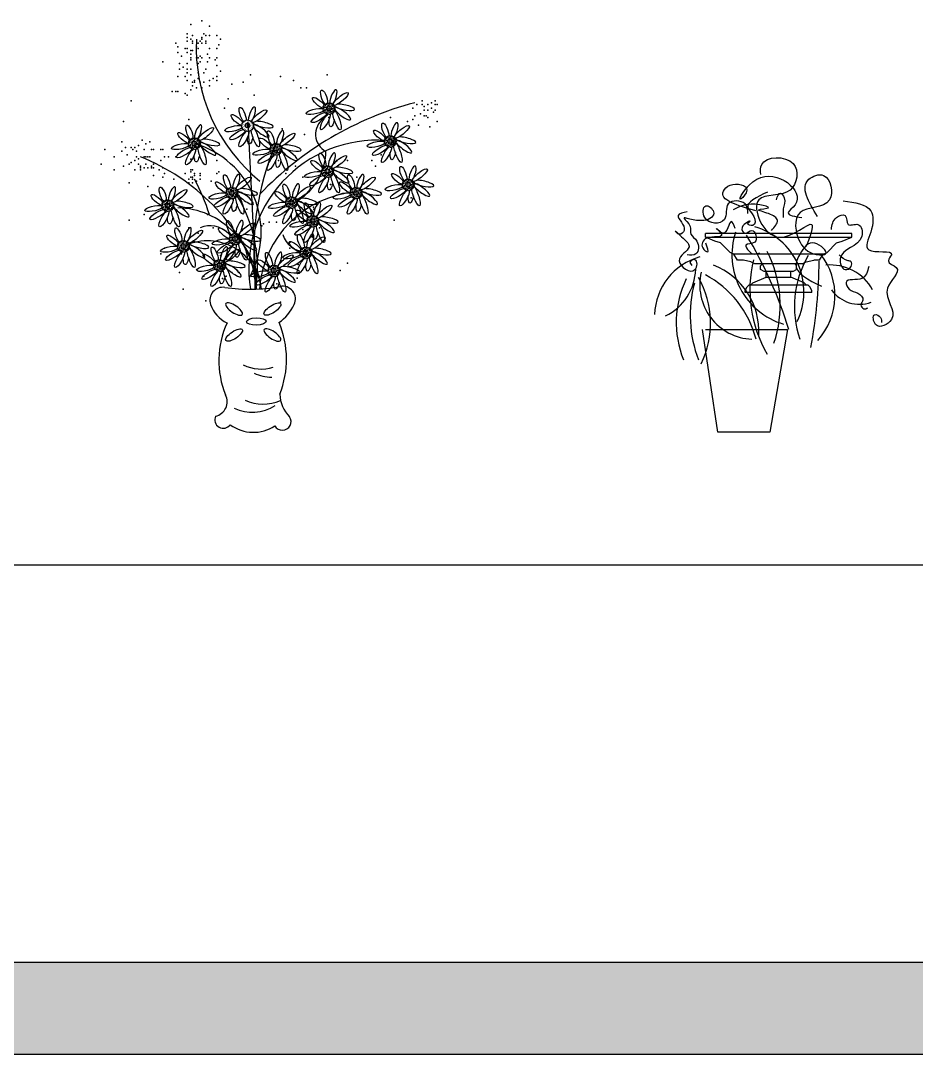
# Model space of a CAD drawing. Header units: millimetres. Extents: x 12377 to 30673, y 89761 to 101952.
# Drawn here: x 15266 to 17149, y 89761 to 91934 of the extents above; entities that cross this region are included whole.
import ezdxf

# ---------------------------------------------------------------- set-up
doc = ezdxf.new("R2010")
doc.units = ezdxf.units.MM
doc.layers.add('www.cad-blocks.net', color=7, linetype='Continuous')

# ---------------------------------------------------------------- blocks, each defined once
blk = doc.blocks.new('A$C444E7B25')
at = {"linetype": 'Continuous'}
for p, q in [((106.5, 410), (106.5, 418)), ((414.3, 418), (106.5, 418)), ((414.3, 410), (414.3, 418)), ((126.5, 402), (106.5, 410)), ((106.5, 410), (414.3, 410)), ((138.4, 398), (126.5, 402)), ((138.4, 398), (158.4, 378.1)), ((382.3, 398), (362.3, 378.1)), ((382.3, 398), (394.3, 402)), ((394.3, 402), (414.3, 410)), ((166.4, 374.1), (158.4, 378.1)), ((174.4, 362.1), (166.4, 374.1)), ((354.3, 374.1), (166.4, 374.1)), ((346.3, 362.1), (354.3, 374.1)), ((354.3, 374.1), (362.3, 378.1)), ((186.4, 362.1), (174.4, 362.1)), ((202.4, 358.1), (186.4, 362.1)), ((210.4, 354.1), (202.4, 358.1)), ((310.3, 354.1), (210.4, 354.1)), ((222.4, 350.1), (226.4, 354.1)), ((222.4, 342.1), (222.4, 350.1)), ((294.3, 354.1), (298.3, 350.1)), ((298.3, 342.1), (298.3, 350.1)), ((310.3, 354.1), (318.3, 358.1)), ((318.3, 358.1), (334.3, 362.1)), ((346.3, 362.1), (334.3, 362.1)), ((206.4, 314.1), (234.4, 326.1)), ((230.4, 338.1), (222.4, 342.1)), ((290.3, 338.1), (230.4, 338.1)), ((234.4, 326.1), (234.4, 338.1)), ((234.4, 326.1), (286.4, 326.1)), ((286.4, 326.1), (286.4, 338.1)), ((314.3, 314.1), (286.4, 326.1)), ((290.3, 338.1), (298.3, 342.1)), ((190.4, 298.1), (194.4, 306.1)), ((194.4, 306.1), (198.4, 310.1)), ((198.4, 310.1), (322.3, 310.1)), ((202.4, 310.1), (206.4, 314.1)), ((318.3, 310.1), (314.3, 314.1)), ((326.3, 306.1), (322.3, 310.1)), ((330.3, 298.1), (326.3, 306.1)), ((190.4, 294.1), (190.4, 298.1)), ((330.3, 294.1), (190.4, 294.1)), ((330.3, 294.1), (330.3, 298.1))]:
    blk.add_line(p, q, dxfattribs=at)
for p, q in [((132.5, 0), (100.8, 215.9)), ((106.6, 215.9), (279.4, 215.9)), ((279.4, 215.9), (241.9, 0)), ((241.9, 0), (132.5, 0))]:
    blk.add_line(p, q)
for centre, radius, start, end in [((314.5, 373.1), 152.1, 161.9024, 253.2879), ((-587.5, -55.7), 911.2, 17.342, 31.0683), ((171.8, 295.1), 142, 334.1231, 74.2872), ((19.1, 266.8), 244.9, 341.0074, 27.5331), ((505.7, 264.7), 211.9, 149.7726, 198.986), ((239.1, 286.9), 140, 317.7758, 38.5856), ((129, 244), 129.1, 105.2575, 178.397), ((69.8, 212), 149.3, 357.0731, 68.7665), ((473.2, 299.9), 273.1, 166.694, 209.8077), ((-657.8, 364), 1003.5, 349.3486, 359.7648), ((370.1, 251.8), 99.9, 28.4357, 95.7962), ((-26.6, 346.3), 113, 296.0316, 358.1288), ((209, 310), 114.3, 166.4237, 267.7201), ((7, 143), 212.7, 14.3484, 62.1047), ((255.5, 231), 210.2, 154.2146, 201.9003), ((335.3, 246.4), 260.7, 165.0288, 201.1076), ((-78.4, 229.1), 195.8, 334.2143, 29.4243), ((430.6, 342.1), 72.9, 215.913, 289.6222)]:
    blk.add_arc(centre, radius, start, end)
for points in [[(222.9, 542.1), (225, 562.7), (291, 564.8), (284.8, 509.1), (218.8, 488.5), (262.1, 410.1), (330.3, 436.9), (317.9, 389.5)], [(212.6, 465.8), (144.5, 507), (158.9, 519.4), (194, 509.1), (181.6, 490.5), (214.7, 531.8), (295.2, 478.2), (280.7, 461.7), (309.6, 451.4)], [(342.6, 453.4), (324.1, 531.8), (355, 540), (367.4, 488.5), (305.5, 461.7), (305.5, 399.8), (346.8, 373), (359.2, 375), (336.5, 397.7), (305.5, 375), (297.2, 354.4), (350.9, 307)], [(237.4, 505), (196.1, 472), (208.5, 453.4), (206.4, 434.9), (196.1, 439), (200.2, 443.1), (183.7, 430.7), (189.9, 418.4), (204.3, 424.5), (210.5, 399.8), (191.9, 393.6), (198.1, 381.2), (206.4, 375), (220.8, 377.1)], [(255.9, 488.5), (264.2, 502.9), (272.5, 492.6), (270.4, 469.9), (270.4, 451.4)], [(196.1, 459.6), (189.9, 480.2), (154.8, 480.2), (146.5, 447.2), (105.2, 451.4), (107.3, 476.1), (123.8, 463.7), (103.2, 445.2), (61.9, 449.3), (74.3, 432.8), (76.3, 416.3), (88.7, 401.9), (86.7, 375), (68.1, 373)], [(245.6, 424.5), (258, 445.2), (239.4, 459.6), (218.8, 467.9), (239.4, 472), (220.8, 478.2), (165.1, 467.9)], [(396.3, 486.4), (454.1, 465.8), (454.1, 420.4), (450, 383.3), (497.5, 373), (491.3, 360.6), (507.8, 346.2), (489.2, 302.9), (497.5, 236.9), (464.5, 226.6), (462.4, 247.2), (474.8, 241), (476.8, 230.7)], [(68.1, 463.7), (49.5, 455.5), (61.9, 424.5), (51.6, 416.3), (43.3, 422.5), (59.8, 408), (72.2, 389.5), (51.6, 360.6), (84.6, 342.1), (84.6, 362.7), (74.3, 358.6), (78.4, 350.3)], [(371.6, 426.6), (381.9, 451.4), (400.5, 455.5), (406.6, 436.9), (427.3, 436.9), (435.6, 412.2), (390.1, 364.7), (400.5, 342.1), (412.8, 348.2), (412.8, 358.6), (406.6, 360.6), (388.1, 373)], [(169.2, 428.7), (161, 443.1), (142.4, 418.4), (130, 428.7), (140.3, 416.3), (109.4, 408), (101.1, 387.4), (111.4, 379.2), (107.3, 397.7)], [(450, 348.2), (435.6, 323.5), (402.5, 315.2), (408.7, 300.8), (427.3, 292.6), (437.6, 278.1), (433.5, 267.8), (439.7, 259.6), (447.9, 261.6)]]:
    blk.add_spline(points, degree=3)
blk = doc.blocks.new('A$C646E4FC8')
h = blk.add_hatch()
h.set_pattern_fill('AR-SAND', color=256, scale=3.5, style=0)
h.set_pattern_definition([(37.5, (5738.7784, 432.127), (-0.220477, 6.743883), [0, -5.32, 0, -5.95, 0, -5.6875]), (7.5, (5738.778, 432.127), (6.194218, 9.877511), [0, -2.87, 0, -4.795, 0, -1.8375]), (327.5, (5734.4734, 432.127), (10.8994965, 0.019807), [0, -1.75, 0, -6.3, 0, -8.225]), (317.5, (5734.473, 432.127), (10.521443, 3.071864), [0, -0.875, 0, -4.13, 0, -4.725])])
h.paths.add_polyline_path([(718.1, 1046.8, 1), (755.8, 1046.8, 1)])
h.paths.add_polyline_path([(729.2, 1047.8, -1), (744.3, 1047.8, -1)], flags=16)
h = blk.add_hatch()
h.set_pattern_fill('SWAMP', color=256, scale=1.75, style=0)
h.set_pattern_definition([(0, (5738.7784, 432.127), (0.875, 1.51554446), [0.21875, -1.53125]), (90, (5738.8878, 432.12705), (-0.875, 1.51554446), [0.109375, -2.9217139]), (90, (5738.9151, 432.12705), (-0.875, 1.51554446), [0.0875, -2.9435889]), (90, (5738.8604, 432.12705), (-0.875, 1.51554446), [0.0875, -2.9435889]), (60, (5738.9424, 432.127), (-0.875, 1.51554446), [0.07, -1.68]), (120, (5738.833, 432.127), (-1.75, 7e-10), [0.07, -1.68])])
h.paths.add_polyline_path([(729.2, 1047.8, 1), (744.3, 1047.8, 1)])
h = blk.add_hatch()
h.set_pattern_fill('AR-SAND', color=256, scale=3.5, style=0)
h.set_pattern_definition([(37.5, (5475.2365, 376.444), (-0.220477, 6.743883), [0, -5.32, 0, -5.95, 0, -5.6875]), (7.5, (5475.2365, 376.444), (6.194218, 9.877511), [0, -2.87, 0, -4.795, 0, -1.8375]), (327.5, (5470.9315, 376.444), (10.8994965, 0.019807), [0, -1.75, 0, -6.3, 0, -8.225]), (317.5, (5470.9315, 376.444), (10.521443, 3.071864), [0, -0.875, 0, -4.13, 0, -4.725])])
h.paths.add_polyline_path([(454.5, 991.1, 1), (492.3, 991.1, 1)])
h.paths.add_polyline_path([(465.7, 992.1, -1), (480.8, 992.1, -1)], flags=16)
h = blk.add_hatch()
h.set_pattern_fill('SWAMP', color=256, scale=1.75, style=0)
h.set_pattern_definition([(0, (5475.2365, 376.4442), (0.875, 1.51554446), [0.21875, -1.53125]), (90, (5475.34585, 376.4442), (-0.875, 1.51554446), [0.109375, -2.9217139]), (90, (5475.3732, 376.4442), (-0.875, 1.51554446), [0.0875, -2.9435889]), (90, (5475.3185, 376.4442), (-0.875, 1.51554446), [0.0875, -2.9435889]), (60, (5475.4005, 376.4442), (-0.875, 1.51554446), [0.07, -1.68]), (120, (5475.2912, 376.4442), (-1.75, 7e-10), [0.07, -1.68])])
h.paths.add_polyline_path([(465.7, 992.1, 1), (480.8, 992.1, 1)])
h = blk.add_hatch()
h.set_pattern_fill('AR-SAND', color=256, scale=3.5, style=0)
h.set_pattern_definition([(37.5, (5302.9206, 318.6787), (-0.220477, 6.743883), [0, -5.32, 0, -5.95, 0, -5.6875]), (7.5, (5302.921, 318.679), (6.194218, 9.877511), [0, -2.87, 0, -4.795, 0, -1.8375]), (327.5, (5298.6156, 318.6787), (10.8994965, 0.019807), [0, -1.75, 0, -6.3, 0, -8.225]), (317.5, (5298.616, 318.679), (10.521443, 3.071864), [0, -0.875, 0, -4.13, 0, -4.725])])
h.paths.add_polyline_path([(282.2, 933.3, 1), (320, 933.3, 1)])
h.paths.add_polyline_path([(293.4, 934.4, -1), (308.5, 934.4, -1)], flags=16)
h = blk.add_hatch()
h.set_pattern_fill('SWAMP', color=256, scale=1.75, style=0)
h.set_pattern_definition([(0, (5302.9206, 318.6787), (0.875, 1.51554446), [0.21875, -1.53125]), (90, (5303.03, 318.6787), (-0.875, 1.51554446), [0.109375, -2.9217139]), (90, (5303.0573, 318.6787), (-0.875, 1.51554446), [0.0875, -2.9435889]), (90, (5303.0026, 318.6787), (-0.875, 1.51554446), [0.0875, -2.9435889]), (60, (5303.0847, 318.6787), (-0.875, 1.51554446), [0.07, -1.68]), (120, (5302.9753, 318.6787), (-1.75, 7e-10), [0.07, -1.68])])
h.paths.add_polyline_path([(293.4, 934.4, 1), (308.5, 934.4, 1)])
h = blk.add_hatch()
h.set_pattern_fill('AR-SAND', color=256, scale=3.5, style=0)
h.set_pattern_definition([(37.5, (5936.435, 325.8235), (-0.220477, 6.743883), [0, -5.32, 0, -5.95, 0, -5.6875]), (7.5, (5936.435, 325.8235), (6.194218, 9.877511), [0, -2.87, 0, -4.795, 0, -1.8375]), (327.5, (5932.13, 325.8235), (10.8994965, 0.019807), [0, -1.75, 0, -6.3, 0, -8.225]), (317.5, (5932.13, 325.8235), (10.521443, 3.071864), [0, -0.875, 0, -4.13, 0, -4.725])])
h.paths.add_polyline_path([(915.7, 940.5, 1), (953.5, 940.5, 1)])
h.paths.add_polyline_path([(926.9, 941.5, -1), (942, 941.5, -1)], flags=16)
h = blk.add_hatch()
h.set_pattern_fill('SWAMP', color=256, scale=1.75, style=0)
h.set_pattern_definition([(0, (5936.4348, 325.8235), (0.875, 1.51554446), [0.21875, -1.53125]), (90, (5936.5442, 325.8235), (-0.875, 1.51554446), [0.109375, -2.9217139]), (90, (5936.57155, 325.8235), (-0.875, 1.51554446), [0.0875, -2.9435889]), (90, (5936.5169, 325.8235), (-0.875, 1.51554446), [0.0875, -2.9435889]), (60, (5936.5989, 325.8235), (-0.875, 1.51554446), [0.07, -1.68]), (120, (5936.4895, 325.8235), (-1.75, 7e-10), [0.07, -1.68])])
h.paths.add_polyline_path([(926.9, 941.5, 1), (942, 941.5, 1)])
h = blk.add_hatch()
h.set_pattern_fill('AR-SAND', color=256, scale=3.5, style=0)
h.set_pattern_definition([(37.5, (5566.4625, 300.513), (-0.220477, 6.743883), [0, -5.32, 0, -5.95, 0, -5.6875]), (7.5, (5566.4625, 300.513), (6.194218, 9.877511), [0, -2.87, 0, -4.795, 0, -1.8375]), (327.5, (5562.1575, 300.513), (10.8994965, 0.019807), [0, -1.75, 0, -6.3, 0, -8.225]), (317.5, (5562.158, 300.513), (10.521443, 3.071864), [0, -0.875, 0, -4.13, 0, -4.725])])
h.paths.add_polyline_path([(545.8, 915.1, 1), (583.5, 915.1, 1)])
h.paths.add_polyline_path([(556.9, 916.2, -1), (572, 916.2, -1)], flags=16)
h = blk.add_hatch()
h.set_pattern_fill('SWAMP', color=256, scale=1.75, style=0)
h.set_pattern_definition([(0, (5566.4625, 300.5131), (0.875, 1.51554446), [0.21875, -1.53125]), (90, (5566.5719, 300.5131), (-0.875, 1.51554446), [0.109375, -2.9217139]), (90, (5566.5993, 300.5131), (-0.875, 1.51554446), [0.0875, -2.9435889]), (90, (5566.5446, 300.5131), (-0.875, 1.51554446), [0.0875, -2.9435889]), (60, (5566.6266, 300.5131), (-0.875, 1.51554446), [0.07, -1.68]), (120, (5566.5172, 300.5131), (-1.75, 7e-10), [0.07, -1.68])])
h.paths.add_polyline_path([(556.9, 916.2, 1), (572, 916.2, 1)])
h = blk.add_hatch()
h.set_pattern_fill('AR-SAND', color=256, scale=3.5, style=0)
h.set_pattern_definition([(37.5, (5733.584, 228.2854), (-0.220477, 6.743883), [0, -5.32, 0, -5.95, 0, -5.6875]), (7.5, (5733.584, 228.285), (6.194218, 9.877511), [0, -2.87, 0, -4.795, 0, -1.8375]), (327.5, (5729.279, 228.2854), (10.8994965, 0.019807), [0, -1.75, 0, -6.3, 0, -8.225]), (317.5, (5729.279, 228.285), (10.521443, 3.071864), [0, -0.875, 0, -4.13, 0, -4.725])])
h.paths.add_polyline_path([(712.9, 842.9, 1), (750.6, 842.9, 1)])
h.paths.add_polyline_path([(724, 844, -1), (739.1, 844, -1)], flags=16)
h = blk.add_hatch()
h.set_pattern_fill('SWAMP', color=256, scale=1.75, style=0)
h.set_pattern_definition([(0, (5733.5838, 228.2854), (0.875, 1.51554446), [0.21875, -1.53125]), (90, (5733.6932, 228.2854), (-0.875, 1.51554446), [0.109375, -2.9217139]), (90, (5733.72055, 228.2854), (-0.875, 1.51554446), [0.0875, -2.9435889]), (90, (5733.6659, 228.2854), (-0.875, 1.51554446), [0.0875, -2.9435889]), (60, (5733.7479, 228.2854), (-0.875, 1.51554446), [0.07, -1.68]), (120, (5733.6385, 228.2854), (-1.75, 7e-10), [0.07, -1.68])])
h.paths.add_polyline_path([(724, 844, 1), (739.1, 844, 1)])
h = blk.add_hatch()
h.set_pattern_fill('AR-SAND', color=256, scale=3.5, style=0)
h.set_pattern_definition([(37.5, (5994.5853, 185.6726), (-0.220477, 6.743883), [0, -5.32, 0, -5.95, 0, -5.6875]), (7.5, (5994.585, 185.673), (6.194218, 9.877511), [0, -2.87, 0, -4.795, 0, -1.8375]), (327.5, (5990.2803, 185.6726), (10.8994965, 0.019807), [0, -1.75, 0, -6.3, 0, -8.225]), (317.5, (5990.28, 185.673), (10.521443, 3.071864), [0, -0.875, 0, -4.13, 0, -4.725])])
h.paths.add_polyline_path([(973.9, 800.3, 1), (1011.6, 800.3, 1)])
h.paths.add_polyline_path([(985, 801.4, -1), (1000.1, 801.4, -1)], flags=16)
h = blk.add_hatch()
h.set_pattern_fill('SWAMP', color=256, scale=1.75, style=0)
h.set_pattern_definition([(0, (5994.5853, 185.6726), (0.875, 1.51554446), [0.21875, -1.53125]), (90, (5994.6947, 185.6726), (-0.875, 1.51554446), [0.109375, -2.9217139]), (90, (5994.722, 185.6726), (-0.875, 1.51554446), [0.0875, -2.9435889]), (90, (5994.6673, 185.6726), (-0.875, 1.51554446), [0.0875, -2.9435889]), (60, (5994.7494, 185.6726), (-0.875, 1.51554446), [0.07, -1.68]), (120, (5994.64, 185.6726), (-1.75, 7e-10), [0.07, -1.68])])
h.paths.add_polyline_path([(985, 801.4, 1), (1000.1, 801.4, 1)])
h = blk.add_hatch()
h.set_pattern_fill('AR-SAND', color=256, scale=3.5, style=0)
h.set_pattern_definition([(37.5, (5424.5553, 158.775), (-0.220477, 6.743883), [0, -5.32, 0, -5.95, 0, -5.6875]), (7.5, (5424.555, 158.775), (6.194218, 9.877511), [0, -2.87, 0, -4.795, 0, -1.8375]), (327.5, (5420.2503, 158.775), (10.8994965, 0.019807), [0, -1.75, 0, -6.3, 0, -8.225]), (317.5, (5420.25, 158.775), (10.521443, 3.071864), [0, -0.875, 0, -4.13, 0, -4.725])])
h.paths.add_polyline_path([(403.9, 773.4, 1), (441.6, 773.4, 1)])
h.paths.add_polyline_path([(415, 774.5, -1), (430.1, 774.5, -1)], flags=16)
h = blk.add_hatch()
h.set_pattern_fill('SWAMP', color=256, scale=1.75, style=0)
h.set_pattern_definition([(0, (5424.5553, 158.775), (0.875, 1.51554446), [0.21875, -1.53125]), (90, (5424.6647, 158.775), (-0.875, 1.51554446), [0.109375, -2.9217139]), (90, (5424.6921, 158.775), (-0.875, 1.51554446), [0.0875, -2.9435889]), (90, (5424.6374, 158.775), (-0.875, 1.51554446), [0.0875, -2.9435889]), (60, (5424.7194, 158.775), (-0.875, 1.51554446), [0.07, -1.68]), (120, (5424.61, 158.775), (-1.75, 7e-10), [0.07, -1.68])])
h.paths.add_polyline_path([(415, 774.5, 1), (430.1, 774.5, 1)])
h = blk.add_hatch()
h.set_pattern_fill('AR-SAND', color=256, scale=3.5, style=0)
h.set_pattern_definition([(37.5, (5826.0064, 158.732), (-0.220477, 6.743883), [0, -5.32, 0, -5.95, 0, -5.6875]), (7.5, (5826.006, 158.732), (6.194218, 9.877511), [0, -2.87, 0, -4.795, 0, -1.8375]), (327.5, (5821.7014, 158.732), (10.8994965, 0.019807), [0, -1.75, 0, -6.3, 0, -8.225]), (317.5, (5821.701, 158.732), (10.521443, 3.071864), [0, -0.875, 0, -4.13, 0, -4.725])])
h.paths.add_polyline_path([(805.3, 773.4, 1), (843, 773.4, 1)])
h.paths.add_polyline_path([(816.4, 774.4, -1), (831.6, 774.4, -1)], flags=16)
h = blk.add_hatch()
h.set_pattern_fill('SWAMP', color=256, scale=1.75, style=0)
h.set_pattern_definition([(0, (5826.0064, 158.7321), (0.875, 1.51554446), [0.21875, -1.53125]), (90, (5826.1158, 158.7321), (-0.875, 1.51554446), [0.109375, -2.9217139]), (90, (5826.14315, 158.7321), (-0.875, 1.51554446), [0.0875, -2.9435889]), (90, (5826.0885, 158.7321), (-0.875, 1.51554446), [0.0875, -2.9435889]), (60, (5826.1705, 158.7321), (-0.875, 1.51554446), [0.07, -1.68]), (120, (5826.0611, 158.7321), (-1.75, 7e-10), [0.07, -1.68])])
h.paths.add_polyline_path([(816.4, 774.4, 1), (831.6, 774.4, 1)])
h = blk.add_hatch()
h.set_pattern_fill('AR-SAND', color=256, scale=3.5, style=0)
h.set_pattern_definition([(37.5, (5216.7627, 118.2784), (-0.220477, 6.743883), [0, -5.32, 0, -5.95, 0, -5.6875]), (7.5, (5216.763, 118.278), (6.194218, 9.877511), [0, -2.87, 0, -4.795, 0, -1.8375]), (327.5, (5212.4577, 118.2784), (10.8994965, 0.019807), [0, -1.75, 0, -6.3, 0, -8.225]), (317.5, (5212.458, 118.278), (10.521443, 3.071864), [0, -0.875, 0, -4.13, 0, -4.725])])
h.paths.add_polyline_path([(196.1, 732.9, 1), (233.8, 732.9, 1)])
h.paths.add_polyline_path([(207.2, 734, -1), (222.3, 734, -1)], flags=16)
h = blk.add_hatch()
h.set_pattern_fill('SWAMP', color=256, scale=1.75, style=0)
h.set_pattern_definition([(0, (5216.7627, 118.2784), (0.875, 1.51554446), [0.21875, -1.53125]), (90, (5216.872, 118.2784), (-0.875, 1.51554446), [0.109375, -2.9217139]), (90, (5216.8994, 118.2784), (-0.875, 1.51554446), [0.0875, -2.9435889]), (90, (5216.8447, 118.2784), (-0.875, 1.51554446), [0.0875, -2.9435889]), (60, (5216.9267, 118.2784), (-0.875, 1.51554446), [0.07, -1.68]), (120, (5216.8173, 118.2784), (-1.75, 7e-10), [0.07, -1.68])])
h.paths.add_polyline_path([(207.2, 734, 1), (222.3, 734, 1)])
h = blk.add_hatch()
h.set_pattern_fill('AR-SAND', color=256, scale=3.5, style=0)
h.set_pattern_definition([(37.5, (5617.1437, 128.4026), (-0.220477, 6.743883), [0, -5.32, 0, -5.95, 0, -5.6875]), (7.5, (5617.144, 128.403), (6.194218, 9.877511), [0, -2.87, 0, -4.795, 0, -1.8375]), (327.5, (5612.8387, 128.4026), (10.8994965, 0.019807), [0, -1.75, 0, -6.3, 0, -8.225]), (317.5, (5612.839, 128.403), (10.521443, 3.071864), [0, -0.875, 0, -4.13, 0, -4.725])])
h.paths.add_polyline_path([(596.4, 743, 1), (634.2, 743, 1)])
h.paths.add_polyline_path([(607.6, 744.1, -1), (622.7, 744.1, -1)], flags=16)
h = blk.add_hatch()
h.set_pattern_fill('SWAMP', color=256, scale=1.75, style=0)
h.set_pattern_definition([(0, (5617.1437, 128.4026), (0.875, 1.51554446), [0.21875, -1.53125]), (90, (5617.25305, 128.4026), (-0.875, 1.51554446), [0.109375, -2.9217139]), (90, (5617.2804, 128.4026), (-0.875, 1.51554446), [0.0875, -2.9435889]), (90, (5617.2257, 128.4026), (-0.875, 1.51554446), [0.0875, -2.9435889]), (60, (5617.3077, 128.4026), (-0.875, 1.51554446), [0.07, -1.68]), (120, (5617.1984, 128.4026), (-1.75, 7e-10), [0.07, -1.68])])
h.paths.add_polyline_path([(607.6, 744.1, 1), (622.7, 744.1, 1)])
h = blk.add_hatch()
h.set_pattern_fill('AR-SAND', color=256, scale=3.5, style=0)
h.set_pattern_definition([(37.5, (5685.901, 67.8605), (-0.220477, 6.743883), [0, -5.32, 0, -5.95, 0, -5.6875]), (7.5, (5685.901, 67.8605), (6.194218, 9.877511), [0, -2.87, 0, -4.795, 0, -1.8375]), (327.5, (5681.596, 67.8605), (10.8994965, 0.019807), [0, -1.75, 0, -6.3, 0, -8.225]), (317.5, (5681.596, 67.861), (10.521443, 3.071864), [0, -0.875, 0, -4.13, 0, -4.725])])
h.paths.add_polyline_path([(665.2, 682.5, 1), (702.9, 682.5, 1)])
h.paths.add_polyline_path([(676.3, 683.5, -1), (691.4, 683.5, -1)], flags=16)
h = blk.add_hatch()
h.set_pattern_fill('SWAMP', color=256, scale=1.75, style=0)
h.set_pattern_definition([(0, (5685.9009, 67.8605), (0.875, 1.51554446), [0.21875, -1.53125]), (90, (5686.01025, 67.8605), (-0.875, 1.51554446), [0.109375, -2.9217139]), (90, (5686.0376, 67.8605), (-0.875, 1.51554446), [0.0875, -2.9435889]), (90, (5685.9829, 67.8605), (-0.875, 1.51554446), [0.0875, -2.9435889]), (60, (5686.065, 67.8605), (-0.875, 1.51554446), [0.07, -1.68]), (120, (5685.9556, 67.8605), (-1.75, 7e-10), [0.07, -1.68])])
h.paths.add_polyline_path([(676.3, 683.5, 1), (691.4, 683.5, 1)])
h = blk.add_hatch()
h.set_pattern_fill('AR-SAND', color=256, scale=3.5, style=0)
h.set_pattern_definition([(37.5, (5434.938, 10.208), (-0.220477, 6.743883), [0, -5.32, 0, -5.95, 0, -5.6875]), (7.5, (5434.938, 10.208), (6.194218, 9.877511), [0, -2.87, 0, -4.795, 0, -1.8375]), (327.5, (5430.633, 10.208), (10.8994965, 0.019807), [0, -1.75, 0, -6.3, 0, -8.225]), (317.5, (5430.633, 10.208), (10.521443, 3.071864), [0, -0.875, 0, -4.13, 0, -4.725])])
h.paths.add_polyline_path([(414.2, 624.8, 1), (452, 624.8, 1)])
h.paths.add_polyline_path([(425.4, 625.9, -1), (440.5, 625.9, -1)], flags=16)
h = blk.add_hatch()
h.set_pattern_fill('AR-SAND', color=256, scale=3.5, style=0)
h.set_pattern_definition([(37.5, (5267.444, -13.3355), (-0.220477, 6.743883), [0, -5.32, 0, -5.95, 0, -5.6875]), (7.5, (5267.444, -13.3355), (6.194218, 9.877511), [0, -2.87, 0, -4.795, 0, -1.8375]), (327.5, (5263.139, -13.3355), (10.8994965, 0.019807), [0, -1.75, 0, -6.3, 0, -8.225]), (317.5, (5263.139, -13.3355), (10.521443, 3.071864), [0, -0.875, 0, -4.13, 0, -4.725])])
h.paths.add_polyline_path([(246.7, 601.3, 1), (284.5, 601.3, 1)])
h.paths.add_polyline_path([(257.9, 602.3, -1), (273, 602.3, -1)], flags=16)
h = blk.add_hatch()
h.set_pattern_fill('SWAMP', color=256, scale=1.75, style=0)
h.set_pattern_definition([(0, (5267.4438, -13.3355), (0.875, 1.51554446), [0.21875, -1.53125]), (90, (5267.5532, -13.3355), (-0.875, 1.51554446), [0.109375, -2.9217139]), (90, (5267.5805, -13.3355), (-0.875, 1.51554446), [0.0875, -2.9435889]), (90, (5267.52585, -13.3355), (-0.875, 1.51554446), [0.0875, -2.9435889]), (60, (5267.6079, -13.3355), (-0.875, 1.51554446), [0.07, -1.68]), (120, (5267.4985, -13.3355), (-1.75, 7e-10), [0.07, -1.68])])
h.paths.add_polyline_path([(257.9, 602.3, 1), (273, 602.3, 1)])
h = blk.add_hatch()
h.set_pattern_fill('SWAMP', color=256, scale=1.75, style=0)
h.set_pattern_definition([(0, (5434.9379, 10.2078), (0.875, 1.51554446), [0.21875, -1.53125]), (90, (5435.0473, 10.2078), (-0.875, 1.51554446), [0.109375, -2.9217139]), (90, (5435.0746, 10.2078), (-0.875, 1.51554446), [0.0875, -2.9435889]), (90, (5435.0199, 10.2078), (-0.875, 1.51554446), [0.0875, -2.9435889]), (60, (5435.102, 10.2078), (-0.875, 1.51554446), [0.07, -1.68]), (120, (5434.9926, 10.2078), (-1.75, 7e-10), [0.07, -1.68])])
h.paths.add_polyline_path([(425.4, 625.9, 1), (440.5, 625.9, 1)])
h = blk.add_hatch()
h.set_pattern_fill('AR-SAND', color=256, scale=3.5, style=0)
h.set_pattern_definition([(37.5, (5663.603, -34.064), (-0.220477, 6.743883), [0, -5.32, 0, -5.95, 0, -5.6875]), (7.5, (5663.603, -34.064), (6.194218, 9.877511), [0, -2.87, 0, -4.795, 0, -1.8375]), (327.5, (5659.298, -34.064), (10.8994965, 0.019807), [0, -1.75, 0, -6.3, 0, -8.225]), (317.5, (5659.298, -34.064), (10.521443, 3.071864), [0, -0.875, 0, -4.13, 0, -4.725])])
h.paths.add_polyline_path([(642.9, 580.6, 1), (680.6, 580.6, 1)])
h.paths.add_polyline_path([(654, 581.6, -1), (669.1, 581.6, -1)], flags=16)
h = blk.add_hatch()
h.set_pattern_fill('SWAMP', color=256, scale=1.75, style=0)
h.set_pattern_definition([(0, (5663.603, -34.0641), (0.875, 1.51554446), [0.21875, -1.53125]), (90, (5663.7123, -34.0641), (-0.875, 1.51554446), [0.109375, -2.9217139]), (90, (5663.73965, -34.0641), (-0.875, 1.51554446), [0.0875, -2.9435889]), (90, (5663.685, -34.0641), (-0.875, 1.51554446), [0.0875, -2.9435889]), (60, (5663.767, -34.0641), (-0.875, 1.51554446), [0.07, -1.68]), (120, (5663.6576, -34.0641), (-1.75, 7e-10), [0.07, -1.68])])
h.paths.add_polyline_path([(654, 581.6, 1), (669.1, 581.6, 1)])
h = blk.add_hatch()
h.set_pattern_fill('AR-SAND', color=256, scale=3.5, style=0)
h.set_pattern_definition([(37.5, (5384.7453, -75.018), (-0.220477, 6.743883), [0, -5.32, 0, -5.95, 0, -5.6875]), (7.5, (5384.745, -75.018), (6.194218, 9.877511), [0, -2.87, 0, -4.795, 0, -1.8375]), (327.5, (5380.4403, -75.018), (10.8994965, 0.019807), [0, -1.75, 0, -6.3, 0, -8.225]), (317.5, (5380.44, -75.018), (10.521443, 3.071864), [0, -0.875, 0, -4.13, 0, -4.725])])
h.paths.add_polyline_path([(364, 539.6, 1), (401.8, 539.6, 1)])
h.paths.add_polyline_path([(375.2, 540.7, -1), (390.3, 540.7, -1)], flags=16)
h = blk.add_hatch()
h.set_pattern_fill('SWAMP', color=256, scale=1.75, style=0)
h.set_pattern_definition([(0, (5384.7453, -75.0179), (0.875, 1.51554446), [0.21875, -1.53125]), (90, (5384.8547, -75.0179), (-0.875, 1.51554446), [0.109375, -2.9217139]), (90, (5384.88205, -75.0179), (-0.875, 1.51554446), [0.0875, -2.9435889]), (90, (5384.8274, -75.0179), (-0.875, 1.51554446), [0.0875, -2.9435889]), (60, (5384.9094, -75.0179), (-0.875, 1.51554446), [0.07, -1.68]), (120, (5384.8, -75.0179), (-1.75, 7e-10), [0.07, -1.68])])
h.paths.add_polyline_path([(375.2, 540.7, 1), (390.3, 540.7, 1)])
h = blk.add_hatch()
h.set_pattern_fill('AR-SAND', color=256, scale=3.5, style=0)
h.set_pattern_definition([(37.5, (5560.1896, -92.891), (-0.220477, 6.743883), [0, -5.32, 0, -5.95, 0, -5.6875]), (7.5, (5560.19, -92.891), (6.194218, 9.877511), [0, -2.87, 0, -4.795, 0, -1.8375]), (327.5, (5555.8846, -92.891), (10.8994965, 0.019807), [0, -1.75, 0, -6.3, 0, -8.225]), (317.5, (5555.885, -92.891), (10.521443, 3.071864), [0, -0.875, 0, -4.13, 0, -4.725])])
h.paths.add_polyline_path([(539.5, 521.7, 1), (577.2, 521.7, 1)])
h.paths.add_polyline_path([(550.6, 522.8, -1), (565.7, 522.8, -1)], flags=16)
h = blk.add_hatch()
h.set_pattern_fill('SWAMP', color=256, scale=1.75, style=0)
h.set_pattern_definition([(0, (5560.1896, -92.891), (0.875, 1.51554446), [0.21875, -1.53125]), (90, (5560.29895, -92.8909), (-0.875, 1.51554446), [0.109375, -2.9217139]), (90, (5560.3263, -92.8909), (-0.875, 1.51554446), [0.0875, -2.9435889]), (90, (5560.2716, -92.8909), (-0.875, 1.51554446), [0.0875, -2.9435889]), (60, (5560.3536, -92.891), (-0.875, 1.51554446), [0.07, -1.68]), (120, (5560.2443, -92.891), (-1.75, 7e-10), [0.07, -1.68])])
h.paths.add_polyline_path([(550.6, 522.8, 1), (565.7, 522.8, 1)])
for p, q in [((502.6, 463), (475.7, 1004.2)), ((946.4, 950.5), (942.8, 929.1))]:
    blk.add_line(p, q)
for centre, radius in [((736.9, 1046.8), 18.9), ((736.8, 1047.8), 7.55), ((473.4, 991.1), 18.9), ((473.2, 992.1), 7.55), ((301.1, 933.3), 18.9), ((300.9, 934.4), 7.55), ((934.6, 940.5), 18.9), ((934.4, 941.5), 7.55), ((564.6, 915.1), 18.9), ((564.5, 916.2), 7.55), ((731.7, 842.9), 18.9), ((731.6, 844), 7.55), ((992.8, 800.3), 18.9), ((992.6, 801.4), 7.55), ((422.7, 773.4), 18.9), ((422.5, 774.5), 7.55), ((824.2, 773.4), 18.9), ((824, 774.4), 7.55), ((214.9, 732.9), 18.9), ((214.8, 734), 7.55), ((615.3, 743), 18.9), ((615.1, 744.1), 7.55), ((684.1, 682.5), 18.9), ((683.9, 683.5), 7.55), ((433.1, 624.8), 18.9), ((265.6, 601.3), 18.9), ((265.4, 602.3), 7.55), ((432.9, 625.9), 7.55), ((661.8, 580.6), 18.9), ((661.6, 581.6), 7.55), ((382.9, 539.6), 18.9), ((382.7, 540.7), 7.55), ((558.4, 521.7), 18.9), ((558.2, 522.8), 7.55)]:
    blk.add_circle(centre, radius)
for centre, radius, start, end in [((864.8, 1245.1), 557.5, 177.3636, 230.8918), ((1286.1, 32), 1068.8, 104.7354, 136.3167), ((756.5, 963.6), 63.1, 126.5061, 241.4379), ((891.7, 530.1), 414.4, 85.8483, 189.3834), ((1386.9, 583.2), 893.6, 156.5812, 187.7349), ((218.1, 646.4), 299.3, 331.3717, 73.4367), ((540.2, 909.6), 186.2, 301.6625, 0.1684), ((-127.8, 253.4), 686.4, 20.9545, 68.2256), ((-265.5, 511.9), 644.9, 17.3262, 28.39), ((65.3, 533.2), 439.9, 350.8006, 32.7747), ((848.5, 439.8), 337.4, 93.9233, 175.9702), ((243.6, 470.9), 254.9, 358.1907, 89.0793), ((351.4, 583.1), 84.6, 45.6285, 111.7779), ((660.7, 660.3), 76.3, 195.6547, 271.9028), ((343.8, 443.8), 175.4, 6.5938, 113.7897), ((450.7, 529), 58.6, 112.1034, 185.9088), ((389.4, 522.7), 3.03, 174.0912, 5.9088), ((393.5, 427), 42, 81.3174, 198.6746), ((479.5, 990.6), 528.1, 261.3174, 280.7832), ((586.2, 430.6), 42, 335.0487, 100.7832), ((450.6, 446.4), 102.4, 198.6746, 244.7152), ((494.1, 473.4), 143.5, 304.3103, 335.0487), ((672.3, 232.1), 291.9, 155.3601, 202.4302), ((296.8, 235.9), 302.6, 338.1595, 23.1353), ((517.9, 338.8), 134.3, 244.0983, 286.7332), ((553.3, 312.2), 134.3, 244.0983, 269.3255), ((359.7, 99), 47.9, 282.4257, 26.9466), ((523.9, 225.3), 134.3, 244.0983, 294.7289), ((684.7, 126.3), 107.1, 181.584, 225.2362), ((488.5, 198.8), 134.3, 244.0983, 303.5208), ((395, 40.6), 27.6, 154.993, 324.5536), ((586, 34.7), 28, 210.1861, 33.7632), ((492.5, 126.7), 126.7, 233.7018, 303.1632)]:
    blk.add_arc(centre, radius, start, end)
at = {"extrusion": (0, 0, -1)}
for centre, major_axis, ratio, start_param, end_param in [((721, 1082.7), (8.5, -23.8), 0.321541, 0.535149, 5.654226), ((703.4, 1065.4), (19.4, -16.6), 0.317678, 0.48362, 5.54161), ((774.7, 1077.9), (-24.1, -19.9), 0.259748, 0.261759, 6.0235), ((457.4, 1027), (8.5, -23.8), 0.321541, 0.535149, 5.654226), ((511.2, 1022.2), (-24.1, -19.9), 0.259748, 0.261759, 6.0235), ((692, 1037.5), (29.2, 6.3), 0.271539, 0.4268, 5.866532), ((762.2, 1011.1), (-11.4, 32.5), 0.236139, 0.436225, 5.492304), ((439.9, 1009.7), (19.4, -16.6), 0.317678, 0.48362, 5.54161), ((704.7, 1017.9), (24.9, 15.1), 0.278805, 0.3723, 5.678011), ((724.9, 1004.6), (14.5, 26), 0.272393, 0.300074, 5.6848), ((745.6, 1011.5), (3.1, 23.7), 0.33968, 1.549839, 4.692494), ((745.6, 1011.5), (3.1, 23.7), 0.33968, 5.359342, 5.470482), ((267.5, 951.9), (19.4, -16.6), 0.317678, 0.48362, 5.54161), ((285.1, 969.2), (8.5, -23.8), 0.321541, 0.535149, 5.654226), ((338.8, 964.5), (-24.1, -19.9), 0.259748, 0.261759, 6.0235), ((428.5, 981.8), (29.2, 6.3), 0.271539, 0.4268, 5.866532), ((441.1, 962.3), (24.9, 15.1), 0.278805, 0.3723, 5.678011), ((461.3, 948.9), (14.5, 26), 0.272393, 0.300074, 5.6848), ((482, 955.8), (3.1, 23.7), 0.33968, 5.359342, 5.470482), ((498.6, 955.4), (-11.4, 32.5), 0.236139, 0.436225, 5.492304), ((548.6, 951.1), (8.5, -23.8), 0.321541, 0.535149, 5.654226), ((602.4, 946.3), (-24.1, -19.9), 0.259748, 0.261759, 6.0235), ((901, 959.1), (19.4, -16.6), 0.317678, 0.48362, 5.54161), ((918.6, 976.4), (8.5, -23.8), 0.321541, 0.535149, 5.654226), ((972.4, 971.6), (-24.1, -19.9), 0.259748, 0.261759, 6.0235), ((482, 955.8), (3.1, 23.7), 0.33968, 1.549839, 4.692494), ((531.1, 933.8), (19.4, -16.6), 0.317678, 0.48362, 5.54161), ((889.7, 931.2), (29.2, 6.3), 0.271539, 0.4268, 5.866532), ((256.2, 924.1), (29.2, 6.3), 0.271539, 0.4268, 5.866532), ((268.8, 904.5), (24.9, 15.1), 0.278805, 0.3723, 5.678011), ((289, 891.1), (14.5, 26), 0.272393, 0.300074, 5.6848), ((309.7, 905.2), (3.1, 23.7), 0.33968, 5.359342, 5.470482), ((326.3, 897.7), (-11.4, 32.5), 0.236139, 0.436225, 5.492304), ((519.7, 905.9), (29.2, 6.3), 0.271539, 0.4268, 5.866532), ((532.4, 886.3), (24.9, 15.1), 0.278805, 0.3723, 5.678011), ((589.9, 879.5), (-11.4, 32.5), 0.236139, 0.436225, 5.492304), ((715.8, 878.8), (8.5, -23.8), 0.321541, 0.535149, 5.654226), ((902.3, 911.6), (24.9, 15.1), 0.278805, 0.3723, 5.678011), ((922.5, 898.3), (14.5, 26), 0.272393, 0.300074, 5.6848), ((943.2, 905.2), (3.1, 23.7), 0.33968, 1.549839, 4.692494), ((943.2, 905.2), (3.1, 23.7), 0.33968, 5.359342, 5.470482), ((959.8, 904.8), (-11.4, 32.5), 0.236139, 0.436225, 5.492304), ((309.7, 898), (3.1, 23.7), 0.33968, 1.549839, 4.692494), ((552.5, 873), (14.5, 26), 0.272393, 0.300074, 5.6848), ((573.2, 879.9), (3.1, 23.7), 0.33968, 1.549839, 4.692494), ((573.2, 879.9), (3.1, 23.7), 0.33968, 5.359342, 5.470482), ((698.2, 861.5), (19.4, -16.6), 0.317678, 0.48362, 5.54161), ((769.5, 874.1), (-24.1, -19.9), 0.259748, 0.261759, 6.0235), ((686.8, 833.7), (29.2, 6.3), 0.271539, 0.4268, 5.866532), ((757, 807.3), (-11.4, 32.5), 0.236139, 0.436225, 5.492304), ((959.2, 818.9), (19.4, -16.6), 0.317678, 0.48362, 5.54161), ((976.8, 836.2), (8.5, -23.8), 0.321541, 0.535149, 5.654226), ((1030.5, 831.5), (-24.1, -19.9), 0.259748, 0.261759, 6.0235), ((389.2, 792), (19.4, -16.6), 0.317678, 0.48362, 5.54161), ((406.7, 809.3), (8.5, -23.8), 0.321541, 0.535149, 5.654226), ((460.5, 804.6), (-24.1, -19.9), 0.259748, 0.261759, 6.0235), ((599.3, 778.9), (8.5, -23.8), 0.321541, 0.535149, 5.654226), ((699.5, 814.1), (24.9, 15.1), 0.278805, 0.3723, 5.678011), ((719.7, 800.8), (14.5, 26), 0.272393, 0.300074, 5.6848), ((740.4, 807.6), (3.1, 23.7), 0.33968, 1.549839, 4.692494), ((740.4, 807.6), (3.1, 23.7), 0.33968, 5.359342, 5.470482), ((790.6, 792), (19.4, -16.6), 0.317678, 0.48362, 5.54161), ((808.2, 809.3), (8.5, -23.8), 0.321541, 0.535149, 5.654226), ((861.9, 804.5), (-24.1, -19.9), 0.259748, 0.261759, 6.0235), ((947.8, 791.1), (29.2, 6.3), 0.271539, 0.4268, 5.866532), ((181.4, 751.5), (19.4, -16.6), 0.317678, 0.48362, 5.54161), ((198.9, 768.8), (8.5, -23.8), 0.321541, 0.535149, 5.654226), ((252.7, 764.1), (-24.1, -19.9), 0.259748, 0.261759, 6.0235), ((377.8, 764.2), (29.2, 6.3), 0.271539, 0.4268, 5.866532), ((581.8, 761.6), (19.4, -16.6), 0.317678, 0.48362, 5.54161), ((653.1, 774.2), (-24.1, -19.9), 0.259748, 0.261759, 6.0235), ((779.3, 764.1), (29.2, 6.3), 0.271539, 0.4268, 5.866532), ((960.5, 771.5), (24.9, 15.1), 0.278805, 0.3723, 5.678011), ((980.7, 758.1), (14.5, 26), 0.272393, 0.300074, 5.6848), ((1001.4, 765), (3.1, 23.7), 0.33968, 5.359342, 5.470482), ((1018, 764.7), (-11.4, 32.5), 0.236139, 0.436225, 5.492304), ((390.4, 744.6), (24.9, 15.1), 0.278805, 0.3723, 5.678011), ((410.6, 731.2), (14.5, 26), 0.272393, 0.300074, 5.6848), ((431.3, 738.1), (3.1, 23.7), 0.33968, 1.549839, 4.692494), ((431.3, 738.1), (3.1, 23.7), 0.33968, 5.359342, 5.470482), ((448, 737.8), (-11.4, 32.5), 0.236139, 0.436225, 5.492304), ((570.4, 733.8), (29.2, 6.3), 0.271539, 0.4268, 5.866532), ((640.5, 707.4), (-11.4, 32.5), 0.236139, 0.436225, 5.492304), ((668.1, 718.4), (8.5, -23.8), 0.321541, 0.535149, 5.654226), ((721.8, 713.6), (-24.1, -19.9), 0.259748, 0.261759, 6.0235), ((791.9, 744.6), (24.9, 15.1), 0.278805, 0.3723, 5.678011), ((812.1, 731.2), (14.5, 26), 0.272393, 0.300074, 5.6848), ((832.8, 738.1), (3.1, 23.7), 0.33968, 1.549839, 4.692494), ((832.8, 738.1), (3.1, 23.7), 0.33968, 5.359342, 5.470482), ((849.4, 737.7), (-11.4, 32.5), 0.236139, 0.436225, 5.492304), ((1001.4, 765), (3.1, 23.7), 0.33968, 1.549839, 4.692494), ((170, 723.7), (29.2, 6.3), 0.271539, 0.4268, 5.866532), ((182.7, 704.1), (24.9, 15.1), 0.278805, 0.3723, 5.678011), ((202.8, 690.7), (14.5, 26), 0.272393, 0.300074, 5.6848), ((223.5, 697.6), (3.1, 23.7), 0.33968, 5.359342, 5.470482), ((240.2, 697.3), (-11.4, 32.5), 0.236139, 0.436225, 5.492304), ((583, 714.2), (24.9, 15.1), 0.278805, 0.3723, 5.678011), ((603.2, 700.9), (14.5, 26), 0.272393, 0.300074, 5.6848), ((623.9, 707.7), (3.1, 23.7), 0.33968, 1.549839, 4.692494), ((623.9, 707.7), (3.1, 23.7), 0.33968, 5.359342, 5.470482), ((650.5, 701.1), (19.4, -16.6), 0.317678, 0.48362, 5.54161), ((223.5, 697.6), (3.1, 23.7), 0.33968, 1.549839, 4.692494), ((417.1, 660.8), (8.5, -23.8), 0.321541, 0.535149, 5.654226), ((470.9, 656), (-24.1, -19.9), 0.259748, 0.261759, 6.0235), ((639.2, 673.2), (29.2, 6.3), 0.271539, 0.4268, 5.866532), ((651.8, 653.7), (24.9, 15.1), 0.278805, 0.3723, 5.678011), ((709.3, 646.8), (-11.4, 32.5), 0.236139, 0.436225, 5.492304), ((232.1, 619.9), (19.4, -16.6), 0.317678, 0.48362, 5.54161), ((249.6, 637.2), (8.5, -23.8), 0.321541, 0.535149, 5.654226), ((303.4, 632.4), (-24.1, -19.9), 0.259748, 0.261759, 6.0235), ((399.6, 643.4), (19.4, -16.6), 0.317678, 0.48362, 5.54161), ((645.8, 616.5), (8.5, -23.8), 0.321541, 0.535149, 5.654226), ((672, 640.3), (14.5, 26), 0.272393, 0.300074, 5.6848), ((692.7, 647.2), (3.1, 23.7), 0.33968, 1.549839, 4.692494), ((692.7, 647.2), (3.1, 23.7), 0.33968, 5.359342, 5.470482), ((220.7, 592.1), (29.2, 6.3), 0.271539, 0.4268, 5.866532), ((388.2, 615.6), (29.2, 6.3), 0.271539, 0.4268, 5.866532), ((400.8, 596), (24.9, 15.1), 0.278805, 0.3723, 5.678011), ((421, 582.7), (14.5, 26), 0.272393, 0.300074, 5.6848), ((441.7, 589.6), (3.1, 23.7), 0.33968, 5.359342, 5.470482), ((458.3, 589.2), (-11.4, 32.5), 0.236139, 0.436225, 5.492304), ((628.2, 599.2), (19.4, -16.6), 0.317678, 0.48362, 5.54161), ((699.5, 611.7), (-24.1, -19.9), 0.259748, 0.261759, 6.0235), ((233.3, 572.5), (24.9, 15.1), 0.278805, 0.3723, 5.678011), ((253.5, 559.1), (14.5, 26), 0.272393, 0.300074, 5.6848), ((274.2, 566), (3.1, 23.7), 0.33968, 5.359342, 5.470482), ((290.8, 565.7), (-11.4, 32.5), 0.236139, 0.436225, 5.492304), ((349.4, 558.2), (19.4, -16.6), 0.317678, 0.48362, 5.54161), ((366.9, 575.5), (8.5, -23.8), 0.321541, 0.535149, 5.654226), ((420.7, 570.8), (-24.1, -19.9), 0.259748, 0.261759, 6.0235), ((441.7, 589.6), (3.1, 23.7), 0.33968, 1.549839, 4.692494), ((542.4, 557.7), (8.5, -23.8), 0.321541, 0.535149, 5.654226), ((596.1, 552.9), (-24.1, -19.9), 0.259748, 0.261759, 6.0235), ((616.9, 571.3), (29.2, 6.3), 0.271539, 0.4268, 5.866532), ((687, 544.9), (-11.4, 32.5), 0.236139, 0.436225, 5.492304), ((274.2, 566), (3.1, 23.7), 0.33968, 1.549839, 4.692494), ((338, 530.4), (29.2, 6.3), 0.271539, 0.4268, 5.866532), ((524.8, 540.4), (19.4, -16.6), 0.317678, 0.48362, 5.54161), ((629.5, 551.8), (24.9, 15.1), 0.278805, 0.3723, 5.678011), ((649.7, 538.4), (14.5, 26), 0.272393, 0.300074, 5.6848), ((670.4, 545.3), (3.1, 23.7), 0.33968, 1.549839, 4.692494), ((670.4, 545.3), (3.1, 23.7), 0.33968, 5.359342, 5.470482), ((350.6, 510.8), (24.9, 15.1), 0.278805, 0.3723, 5.678011), ((370.8, 497.5), (14.5, 26), 0.272393, 0.300074, 5.6848), ((391.5, 504.3), (3.1, 23.7), 0.33968, 1.549839, 4.692494), ((391.5, 504.3), (3.1, 23.7), 0.33968, 5.359342, 5.470482), ((408.1, 504), (-11.4, 32.5), 0.236139, 0.436225, 5.492304), ((513.4, 512.5), (29.2, 6.3), 0.271539, 0.4268, 5.866532), ((526.1, 492.9), (24.9, 15.1), 0.278805, 0.3723, 5.678011), ((546.3, 479.6), (14.5, 26), 0.272393, 0.300074, 5.6848), ((567, 486.5), (3.1, 23.7), 0.33968, 5.359342, 5.470482), ((583.6, 486.1), (-11.4, 32.5), 0.236139, 0.436225, 5.492304), ((567, 486.5), (3.1, 23.7), 0.33968, 1.549839, 4.692494)]:
    blk.add_ellipse(centre, major_axis=major_axis, ratio=ratio, start_param=start_param, end_param=end_param, dxfattribs=at)
for centre, major_axis, ratio, start_param, end_param in [((751, 1081.9), (-9.1, -25.5), 0.299495, 0.727917, 5.512105), ((487.5, 1026.2), (-9.1, -25.5), 0.299495, 0.727917, 5.512105), ((786.7, 1050.7), (-32.8, 7), 0.242166, 0.086484, 5.483401), ((780.2, 1030.8), (-26.3, 19.9), 0.246226, 0.58422, 6.107388), ((523.2, 995), (-32.8, 7), 0.242166, 0.086484, 5.483401), ((313.3, 968.5), (-9.1, -25.5), 0.299495, 0.727917, 5.512105), ((516.7, 975.1), (-26.3, 19.9), 0.246226, 0.58422, 6.107388), ((578.7, 950.3), (-9.1, -25.5), 0.299495, 0.727917, 5.512105), ((948.7, 975.6), (-9.1, -25.5), 0.299495, 0.727917, 5.512105), ((350.8, 937.3), (-32.8, 7), 0.242166, 0.086484, 5.483401), ((344.3, 917.3), (-26.3, 19.9), 0.246226, 0.58422, 6.107388), ((984.4, 944.4), (-32.8, 7), 0.242166, 0.086484, 5.483401), ((977.9, 924.5), (-26.3, 19.9), 0.246226, 0.58422, 6.107388), ((614.4, 919.1), (-32.8, 7), 0.242166, 0.086484, 5.483401), ((607.9, 899.2), (-26.3, 19.9), 0.246226, 0.58422, 6.107388), ((745.8, 878.1), (-9.1, -25.5), 0.299495, 0.727917, 5.512105), ((781.5, 846.9), (-32.8, 7), 0.242166, 0.086484, 5.483401), ((775, 826.9), (-26.3, 19.9), 0.246226, 0.58422, 6.107388), ((1006.8, 835.4), (-9.1, -25.5), 0.299495, 0.727917, 5.512105), ((436.8, 808.5), (-9.1, -25.5), 0.299495, 0.727917, 5.512105), ((629.4, 778.2), (-9.1, -25.5), 0.299495, 0.727917, 5.512105), ((838.2, 808.5), (-9.1, -25.5), 0.299495, 0.727917, 5.512105), ((1042.5, 804.3), (-32.8, 7), 0.242166, 0.086484, 5.483401), ((1036, 784.3), (-26.3, 19.9), 0.246226, 0.58422, 6.107388), ((229, 768.1), (-9.1, -25.5), 0.299495, 0.727917, 5.512105), ((472.5, 777.4), (-32.8, 7), 0.242166, 0.086484, 5.483401), ((466, 757.4), (-26.3, 19.9), 0.246226, 0.58422, 6.107388), ((873.9, 777.3), (-32.8, 7), 0.242166, 0.086484, 5.483401), ((867.4, 757.4), (-26.3, 19.9), 0.246226, 0.58422, 6.107388), ((264.7, 736.9), (-32.8, 7), 0.242166, 0.086484, 5.483401), ((258.2, 716.9), (-26.3, 19.9), 0.246226, 0.58422, 6.107388), ((665.1, 747), (-32.8, 7), 0.242166, 0.086484, 5.483401), ((658.6, 727), (-26.3, 19.9), 0.246226, 0.58422, 6.107388), ((698.1, 717.6), (-9.1, -25.5), 0.299495, 0.727917, 5.512105), ((447.2, 660), (-9.1, -25.5), 0.299495, 0.727917, 5.512105), ((733.8, 686.5), (-32.8, 7), 0.242166, 0.086484, 5.483401), ((727.3, 666.5), (-26.3, 19.9), 0.246226, 0.58422, 6.107388), ((279.7, 636.4), (-9.1, -25.5), 0.299495, 0.727917, 5.512105), ((482.9, 628.8), (-32.8, 7), 0.242166, 0.086484, 5.483401), ((675.8, 615.7), (-9.1, -25.5), 0.299495, 0.727917, 5.512105), ((315.4, 605.3), (-32.8, 7), 0.242166, 0.086484, 5.483401), ((308.9, 585.3), (-26.3, 19.9), 0.246226, 0.58422, 6.107388), ((476.4, 608.9), (-26.3, 19.9), 0.246226, 0.58422, 6.107388), ((397, 574.8), (-9.1, -25.5), 0.299495, 0.727917, 5.512105), ((572.4, 556.9), (-9.1, -25.5), 0.299495, 0.727917, 5.512105), ((711.5, 584.5), (-32.8, 7), 0.242166, 0.086484, 5.483401), ((705, 564.6), (-26.3, 19.9), 0.246226, 0.58422, 6.107388), ((432.7, 543.6), (-32.8, 7), 0.242166, 0.086484, 5.483401), ((426.2, 523.6), (-26.3, 19.9), 0.246226, 0.58422, 6.107388), ((608.1, 525.7), (-32.8, 7), 0.242166, 0.086484, 5.483401), ((601.6, 505.8), (-26.3, 19.9), 0.246226, 0.58422, 6.107388)]:
    blk.add_ellipse(centre, major_axis=major_axis, ratio=ratio, start_param=start_param, end_param=end_param)
for centre, major_axis in [((429.8, 398.6), (-26.5, 17.7)), ((553.8, 314.6), (26.5, -17.7))]:
    blk.add_ellipse(centre, major_axis=major_axis, ratio=0.365683, dxfattribs=at)
for centre, major_axis in [((553.8, 398.6), (26.5, 17.7)), ((501.6, 358.3), (-31.9, -1.1)), ((429.8, 314.6), (-26.5, -17.7))]:
    blk.add_ellipse(centre, major_axis=major_axis, ratio=0.365683)
for p in [(289.8, 1319), (326, 1331), (350.2, 1312.9), (277.7, 1288.8), (277.7, 1276.8), (289.8, 1270.7), (295.8, 1282.8), (326, 1276.8), (326, 1270.7), (332, 1288.8), (338.1, 1282.8), (350.2, 1282.8), (350.2, 1282.8), (374.3, 1282.8), (386.4, 1270.7), (241.5, 1258.7), (247.5, 1246.6), (271.7, 1240.6), (277.7, 1264.7), (277.7, 1240.6), (295.8, 1264.7), (295.8, 1258.7), (307.9, 1246.6), (313.9, 1258.7), (313.9, 1240.6), (320, 1264.7), (326, 1258.7), (338.1, 1264.7), (338.1, 1258.7), (350.2, 1240.6), (374.3, 1240.6), (380.3, 1252.6), (247.5, 1228.5), (259.6, 1216.5), (277.7, 1228.5), (289.8, 1234.5), (289.8, 1222.5), (289.8, 1210.4), (289.8, 1204.4), (295.8, 1234.5), (307.9, 1210.4), (313.9, 1210.4), (313.9, 1210.4), (320, 1216.5), (326, 1210.4), (344.1, 1222.5), (350.2, 1210.4), (368.3, 1204.4), (374.3, 1210.4), (199.2, 1198.4), (253.6, 1192.3), (253.6, 1174.3), (265.6, 1180.3), (277.7, 1192.3), (277.7, 1174.3), (289.8, 1174.3), (313.9, 1192.3), (320, 1198.4), (338.1, 1174.3), (344.1, 1198.4), (374.3, 1186.3), (374.3, 1186.3), (247.5, 1150.1), (271.7, 1150.1), (277.7, 1162.2), (277.7, 1138.1), (289.8, 1156.2), (301.9, 1138.1), (313.9, 1162.2), (313.9, 1144.1), (332, 1162.2), (350.2, 1138.1), (362.2, 1144.1), (374.3, 1150.1), (374.3, 1138.1), (386.4, 1168.2), (483, 1156.2), (579.6, 1150.1), (621.8, 1138.1), (730.5, 1156.2), (289.8, 1107.9), (295.8, 1132), (295.8, 1120), (301.9, 1132), (307.9, 1114), (320, 1132), (326, 1114), (332, 1132), (350.2, 1120), (422.6, 1126), (458.8, 1132), (646, 1114), (664.1, 1114), (96.6, 1071.7), (229.4, 1101.9), (241.5, 1101.9), (247.5, 1101.9), (271.7, 1095.9), (277.7, 1089.8), (410.5, 1077.8), (495, 1089.8), (1038.4, 1071.7), (1080.6, 1071.7), (398.5, 1047.6), (718.4, 1053.7), (1008.2, 1047.6), (1020.3, 1059.7), (1038.4, 1059.7), (1044.4, 1053.7), (1044.4, 1041.6), (1056.5, 1059.7), (1056.5, 1041.6), (1068.6, 1065.7), (1068.6, 1047.6), (1080.6, 1059.7), (1080.6, 1041.6), (1086.7, 1059.7), (72.4, 1005.4), (283.7, 1011.4), (736.5, 1017.5), (935.8, 1017.5), (990.1, 1005.4), (1008.2, 1011.4), (1014.2, 1023.5), (1032.3, 1029.5), (1044.4, 1023.5), (1050.5, 1023.5), (1056.5, 1017.5), (1074.6, 1035.6), (1086.7, 1005.4), (585.6, 981.3), (1026.3, 993.4), (1062.5, 987.3), (66.4, 939.1), (132.8, 945.1), (157, 939.1), (658, 963.2), (12.1, 915), (66.4, 908.9), (78.5, 921), (96.6, 921), (102.6, 915), (108.7, 921), (114.7, 908.9), (120.7, 927), (138.9, 915), (144.9, 933.1), (163, 915), (169, 915), (193.2, 915), (199.2, 915), (917.6, 908.9), (42.3, 890.8), (84.5, 896.9), (96.6, 872.8), (108.7, 878.8), (114.7, 890.8), (120.7, 884.8), (138.9, 890.8), (144.9, 890.8), (144.9, 890.8), (150.9, 890.8), (157, 890.8), (193.2, 878.8), (205.3, 890.8), (217.3, 890.8), (241.5, 890.8), (289.8, 883.7), (301.9, 883.7), (374.3, 878.8), (573.5, 878.8), (755, 872.1), (760.7, 878.8), (796.9, 878.8), (875.4, 878.8), (905.6, 896.9), (0, 866.7), (42.3, 848.6), (72.4, 860.7), (90.6, 866.7), (108.7, 848.6), (120.7, 866.7), (126.8, 860.7), (126.8, 854.7), (126.8, 848.6), (138.9, 854.7), (144.9, 866.7), (144.9, 866.7), (150.9, 854.7), (150.9, 854.7), (163, 860.7), (163, 854.7), (169, 866.7), (169, 854.7), (187.2, 848.6), (199.2, 854.7), (205.3, 836.6), (271.7, 836.6), (289.8, 848.6), (289.8, 842.6), (295.8, 848.6), (301.9, 836.6), (320, 836.6), (374.3, 836.6), (380.3, 842.6), (597.7, 836.6), (597.7, 836.6), (627.9, 860.7), (887.5, 860.7), (90.6, 806.4), (169, 830.5), (199.2, 824.5), (235.4, 818.5), (283.7, 818.5), (283.7, 806.4), (289.8, 824.5), (295.8, 824.5), (295.8, 818.5), (295.8, 806.4), (301.9, 830.5), (307.9, 812.5), (320, 830.5), (320, 818.5), (356.2, 812.5), (652, 824.5), (827.1, 824.5), (847.5, 802.5), (1016, 829.5), (150.9, 794.4), (422.6, 782.3), (741.2, 800.8), (1002.2, 758.2), (138.9, 703.9), (344.1, 703.9), (470.9, 722), (686.8, 728.4), (688.2, 722), (707.4, 711.6), (90.6, 685.8), (525.2, 673.8), (543.3, 679.8), (567.5, 679.8), (947.8, 685.8), (283.7, 661.7), (313.9, 643.6), (320, 637.6), (362.2, 661.7), (456.4, 654), (519.2, 667.7), (652, 655.7), (706.3, 661.7), (413.1, 616.3), (423, 629.4), (609.7, 613.5), (682.2, 631.6), (193.2, 577.3), (205.3, 595.4), (259.6, 577.3), (271.7, 601.4), (386.4, 571.3), (406.2, 568.8), (442.5, 582.7), (609.7, 595.4), (368.3, 541.1), (581.6, 550.9), (636.7, 542.6), (691, 560.7), (796.9, 547.1), (253.6, 517), (332, 504.9), (404.5, 504.9), (422.6, 517), (440.7, 523), (446.7, 517), (772.8, 523), (392.3, 497.5), (567.8, 479.6), (633.9, 498.9), (265.6, 462.7), (338, 425.1), (579.6, 420.5)]:
    blk.add_point(p)
blk = doc.blocks.new('FORMAT')
at = {"layer": 'www.cad-blocks.net', "true_color": 0x546d8e}
h = blk.add_hatch(color=155, dxfattribs=at)
h.set_gradient(color1=(68, 68, 68), color2=(84, 109, 142), tint=1)
h.paths.add_polyline_path([(13495.8, 89955.2), (13495.8, 89761.4), (30672.7, 89761.4), (30672.7, 89955.2)])
at = {"layer": 'www.cad-blocks.net', "color": 155, "true_color": 0x546d8e}
for p, q in [((13495.8, 90790.3), (30672.7, 90790.3)), ((13495.8, 89955.2), (30672.7, 89955.2)), ((13495.8, 89955.2), (30672.7, 89955.2)), ((13495.8, 89761.4), (30672.7, 89761.4))]:
    blk.add_line(p, q, dxfattribs=at)

msp = doc.modelspace()

# ---------------------------------------------------------------- block references
at = {"xscale": 0.65, "yscale": 0.65, "zscale": 0.65}
msp.add_blockref('A$C646E4FC8', (15435.5, 91068.6), dxfattribs=at)
msp.add_blockref('A$C444E7B25', (16599, 91068.6))
at = {"layer": 'www.cad-blocks.net'}
msp.add_blockref('FORMAT', (0, 0), dxfattribs=at)

doc.saveas('drawing.dxf')
